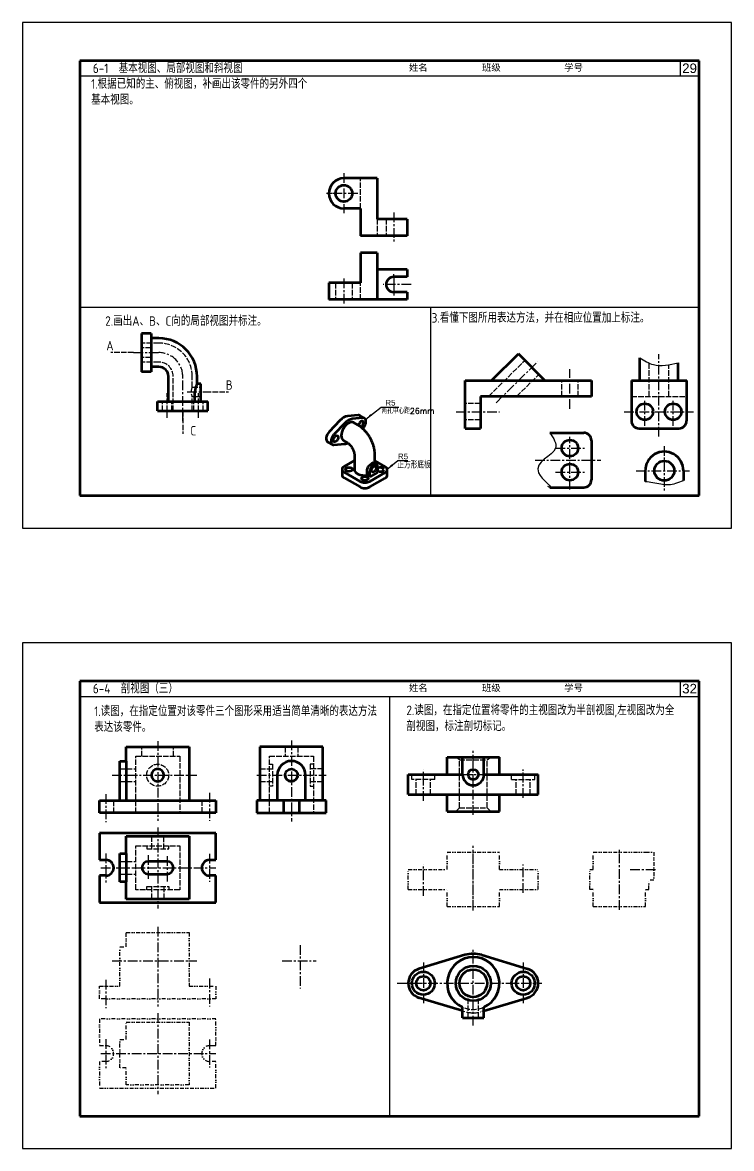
# Model space of a CAD drawing. Header units: millimetres. Extents: x 1492 to 3123, y 858 to 2069.
# Drawn here: x 1492 to 1864, y 1479 to 2069 of the extents above; entities that cross this region are included whole.
import ezdxf

# ---------------------------------------------------------------- set-up
doc = ezdxf.new("R2010")
doc.units = ezdxf.units.MM
doc.header["$LTSCALE"] = 0.8
for name, pattern in [('ACAD_ISO02W100', [15, 12, -3]), ('ACAD_ISO04W100', [30, 24, -3, 0, -3]), ('CENTER', [50.8, 31.75, -6.35, 6.35, -6.35]), ('DIVIDE', [31.75, 12.7, -6.35, 0, -6.35, 0, -6.35])]:
    doc.linetypes.add(name, pattern=pattern)
for name, color, linetype in [('3中心线层', 1, 'CENTER'), ('4虚线层', 6, 'ACAD_ISO02W100'), ('双点画线', 6, 'DIVIDE'), ('尺寸标注', 250, 'Continuous'), ('文字', 7, 'Continuous'), ('细实线', 7, 'Continuous')]:
    doc.layers.add(name, color=color, linetype=linetype)
doc.layers.add('粗实线', color=7, linetype='Continuous', lineweight=53)
doc.styles.add('HZ', font='txt.shx', dxfattribs={"bigfont": 'gbcbig.shx'})
doc.styles.get("Standard").update_dxf_attribs({"font": 'ARIAL.TTF'})
doc.styles.add('样式 1', font='ARIAL.TTF', dxfattribs={"height": 5})
doc.styles.add('汉字', font='gbenor.shx', dxfattribs={"height": 5, "bigfont": 'gbcbig.shx'})
doc.dimstyles.new('副本 ISO-26', dxfattribs={"dimtxt": 2.5, "dimasz": 3.5, "dimexe": 1.25, "dimexo": 0.625, "dimgap": 1, "dimtad": 1, "dimtoh": 1, "dimlfac": 2, "dimtxsty": 'Standard', "dimcen": 2.5, "dimadec": 0, "dimazin": 0, "dimtfac": 1, "dimtmove": 0, "dimatfit": 1, "dimfxl": 0, "dimarcsym": 0})

msp = doc.modelspace()

# ---------------------------------------------------------------- linework, layer by layer
at = {"layer": '3中心线层', "color": 7, "ltscale": 0.2}
for p, q in [((1660.9651, 1990.5609), (1660.9651, 1972.6724)), ((1668.2286, 1979.8789), (1654.5927, 1979.8789)), ((1687.0792, 1969.8461), (1687.0792, 1953.7742)), ((1660.9651, 1935.2907), (1660.9651, 1922.0907)), ((1696.1807, 1932.1244), (1681.4965, 1932.1244)), ((1550.5587, 1896.4292), (1563.9139, 1896.4292)), ((1826.2806, 1852.3668), (1826.2806, 1895.6724)), ((1740.8067, 1870.1122), (1762.5087, 1891.574)), ((1576.4139, 1860.4237), (1576.4139, 1883.9292)), ((1779.532, 1866.9155), (1779.532, 1887.7987)), ((1578.7506, 1875.8293), (1588.4339, 1875.8293)), ((1818.8495, 1858.0002), (1818.8495, 1871.6269)), ((1833.7116, 1858.0002), (1833.7116, 1871.6269)), ((1719.8873, 1865.43), (1742.6214, 1865.43)), ((1807.9655, 1865.43), (1844.4486, 1865.43)), ((1779.532, 1840.7895), (1779.532, 1852.3041)), ((1829.0746, 1847.4674), (1829.0746, 1823.9518)), ((1772.0263, 1846.3649), (1787.2122, 1846.3649)), ((1761.2625, 1840.0673), (1795.8313, 1840.0673)), ((1779.532, 1824.6777), (1779.532, 1839.1009)), ((1772.0263, 1833.7697), (1787.2122, 1833.7697)), ((1814.2555, 1834.5143), (1842.2862, 1834.5143)), ((1563.26, 1692.7472), (1563.26, 1651.0382)), ((1633.4362, 1693.0643), (1633.4362, 1650.5624)), ((1728.8297, 1654.0594), (1728.8297, 1687.622)), ((1702.6354, 1661.4603), (1702.6354, 1677.7163)), ((1755.024, 1663.0387), (1755.024, 1677.8889)), ((1539.4153, 1674.9197), (1583.8804, 1674.9197)), ((1615.2862, 1674.9197), (1651.5862, 1674.9197)), ((1723.2028, 1675.2263), (1734.4566, 1675.2263)), ((1536.035, 1664.994), (1536.035, 1650.2452)), ((1590.485, 1665.6284), (1590.485, 1651.0382)), ((1563.26, 1647.5278), (1563.26, 1605.0259)), ((1728.8297, 1604.3403), (1728.8297, 1637.9029)), ((1805.4986, 1604.3403), (1805.4986, 1636.2019)), ((1536.035, 1633.8892), (1536.035, 1618.0302)), ((1558.31, 1632.9376), (1558.31, 1620.5677)), ((1568.21, 1632.4619), (1568.21, 1619.1403)), ((1590.485, 1633.7306), (1590.485, 1618.9818)), ((1728.8297, 1603.9044), (1728.8297, 1634.641)), ((1533.3807, 1626.3925), (1593.7263, 1626.3925)), ((1702.6354, 1611.7412), (1702.6354, 1627.9972)), ((1755.024, 1613.3196), (1755.024, 1628.1698)), ((1811.1749, 1625.5072), (1825.3813, 1625.5072)), ((1563.26, 1595.3792), (1563.26, 1553.6702)), ((1637.9831, 1585.8882), (1637.9831, 1563.0633)), ((1728.8297, 1543.7093), (1728.8297, 1584.1318)), ((1539.4153, 1577.5517), (1583.8804, 1577.5517)), ((1628.6191, 1577.5517), (1646.3739, 1577.5517)), ((1702.6354, 1576.6907), (1702.6354, 1555.4524)), ((1755.024, 1576.6907), (1755.024, 1554.9752)), ((1536.035, 1567.626), (1536.035, 1552.8772)), ((1590.485, 1568.2604), (1590.485, 1553.6702)), ((1688.9785, 1565.8533), (1764.747, 1565.8533)), ((1563.26, 1550.1598), (1563.26, 1507.6579)), ((1536.035, 1536.5212), (1536.035, 1520.6622)), ((1590.485, 1536.3626), (1590.485, 1521.6138)), ((1533.3807, 1529.0245), (1593.7263, 1529.0245))]:
    msp.add_line(p, q, dxfattribs=at)
at = {"layer": '3中心线层', "color": 7, "linetype": 'ACAD_ISO04W100'}
for p, q in [((1654.5927, 1979.8789), (1651.7579, 1979.8789)), ((1660.9651, 1972.6724), (1660.9651, 1969.5829)), ((1687.1011, 1936.0844), (1687.1011, 1937.5533)), ((1687.1011, 1936.0844), (1687.1011, 1926.316))]:
    msp.add_line(p, q, dxfattribs=at)
at = {"layer": '3中心线层', "color": 7, "ltscale": 0.2}
msp.add_arc((1563.9139, 1883.9292), 12.5, 0, 90, dxfattribs=at)
at = {"layer": '4虚线层', "color": 7, "ltscale": 0.3}
for p, q in [((1669.6771, 1971.9589), (1669.6771, 1987.7989)), ((1678.3891, 1966.4149), (1678.3891, 1957.7029)), ((1683.1411, 1966.4149), (1683.1411, 1957.7029)), ((1656.6091, 1932.9164), (1656.6091, 1924.2044)), ((1665.3211, 1932.9164), (1665.3211, 1924.2044)), ((1669.6771, 1924.2044), (1669.6771, 1932.9164)), ((1563.9139, 1901.4292), (1554.7508, 1901.4292)), ((1559.7508, 1898.9292), (1554.7508, 1898.9292)), ((1559.7508, 1893.9292), (1554.7508, 1893.9292)), ((1563.9139, 1891.4292), (1554.7508, 1891.4292)), ((1736.8269, 1873.4827), (1755.8694, 1892.3144)), ((1821.0856, 1873.4827), (1821.0856, 1890.9495)), ((1831.4755, 1873.4827), (1831.4755, 1890.0531)), ((1571.4139, 1865.8293), (1571.4139, 1883.9292)), ((1581.4139, 1878.3293), (1581.4139, 1883.9292)), ((1751.603, 1873.4827), (1763.1752, 1884.9269)), ((1581.4139, 1878.3293), (1585.8083, 1878.3293)), ((1775.2264, 1873.4827), (1775.2264, 1881.7144)), ((1783.8376, 1873.4827), (1783.8376, 1881.7144)), ((1568.218, 1862.2724), (1568.218, 1875.2183)), ((1581.4139, 1865.8293), (1581.4139, 1873.3293)), ((1581.4139, 1873.3293), (1585.8083, 1873.3293)), ((1584.6098, 1862.2724), (1584.6098, 1875.2183)), ((1811.819, 1873.4827), (1840.7421, 1873.4827)), ((1565.718, 1865.8293), (1565.718, 1870.8293)), ((1570.6769, 1865.8293), (1570.6769, 1870.8293)), ((1582.1509, 1865.8293), (1582.1509, 1870.8293)), ((1587.1098, 1865.8293), (1587.1098, 1870.8293)), ((1732.6044, 1869.7356), (1724.5443, 1869.7356)), ((1732.6044, 1861.1245), (1724.5443, 1861.1245)), ((1555.01, 1684.8197), (1555.01, 1689.7697)), ((1571.51, 1684.8197), (1571.51, 1689.7697)), ((1630.1362, 1689.7697), (1630.1362, 1684.8197)), ((1636.7362, 1689.7697), (1636.7362, 1684.8197)), ((1551.71, 1655.1197), (1551.71, 1684.8197)), ((1551.71, 1684.8197), (1574.81, 1684.8197)), ((1574.81, 1684.8197), (1574.81, 1655.1197)), ((1621.8862, 1655.1197), (1621.8862, 1684.8197)), ((1621.8862, 1684.8197), (1644.9862, 1684.8197)), ((1644.9862, 1684.8197), (1644.9862, 1655.1197)), ((1721.5955, 1682.9066), (1719.6173, 1684.3601)), ((1721.5955, 1657.8149), (1721.5955, 1682.9066)), ((1721.5955, 1682.9066), (1736.0639, 1682.9066)), ((1736.0639, 1682.9066), (1738.042, 1684.3601)), ((1736.0639, 1657.8149), (1736.0639, 1682.9066)), ((1543.46, 1678.2197), (1551.71, 1678.2197)), ((1616.9362, 1678.2197), (1623.5362, 1678.2197)), ((1621.8862, 1680.6947), (1623.5362, 1680.6947)), ((1623.5362, 1680.6947), (1623.5362, 1669.1447)), ((1644.9862, 1680.6947), (1643.3362, 1680.6947)), ((1643.3362, 1680.6947), (1643.3362, 1669.1447)), ((1649.9362, 1678.2197), (1643.3362, 1678.2197)), ((1543.46, 1671.6197), (1551.71, 1671.6197)), ((1616.9362, 1671.6197), (1623.5362, 1671.6197)), ((1643.3362, 1671.6197), (1649.9362, 1671.6197)), ((1696.5857, 1672.7209), (1696.5857, 1675.2263)), ((1708.6851, 1672.7209), (1696.5857, 1672.7209)), ((1698.8935, 1664.7086), (1698.8935, 1672.7209)), ((1706.3773, 1664.7086), (1706.3773, 1672.7209)), ((1708.6851, 1672.7209), (1708.6851, 1675.2263)), ((1748.9743, 1672.7209), (1748.9743, 1675.2263)), ((1748.9743, 1672.7209), (1761.0737, 1672.7209)), ((1751.2821, 1664.7086), (1751.2821, 1672.7209)), ((1758.7659, 1664.7086), (1758.7659, 1672.7209)), ((1761.0737, 1672.7209), (1761.0737, 1675.2263)), ((1623.5362, 1669.1447), (1621.8862, 1669.1447)), ((1643.3362, 1669.1447), (1644.9862, 1669.1447)), ((1540.16, 1655.1197), (1540.16, 1661.7197)), ((1586.36, 1661.7197), (1586.36, 1655.1197)), ((1719.6173, 1655.8516), (1721.5955, 1657.8149)), ((1721.5955, 1657.8149), (1736.0639, 1657.8149)), ((1736.0639, 1657.8149), (1738.042, 1655.8516)), ((1559.96, 1642.8925), (1559.96, 1636.2925)), ((1566.56, 1636.2925), (1566.56, 1642.8925)), ((1551.71, 1637.9425), (1574.81, 1637.9425)), ((1551.71, 1614.8425), (1551.71, 1637.9425)), ((1557.485, 1637.9425), (1557.485, 1636.2925)), ((1557.485, 1636.2925), (1569.035, 1636.2925)), ((1569.035, 1636.2925), (1569.035, 1637.9425)), ((1574.81, 1637.9425), (1574.81, 1614.8425)), ((1543.46, 1629.6925), (1551.71, 1629.6925)), ((1543.46, 1623.0925), (1551.71, 1623.0925)), ((1574.81, 1614.8425), (1551.71, 1614.8425)), ((1557.485, 1614.8425), (1557.485, 1616.4925)), ((1557.485, 1616.4925), (1569.035, 1616.4925)), ((1559.96, 1616.4925), (1559.96, 1609.8925)), ((1566.56, 1616.4925), (1566.56, 1609.8925)), ((1569.035, 1616.4925), (1569.035, 1614.8425)), ((1700.3443, 1558.2853), (1702.6354, 1557.5917)), ((1726.1501, 1547.7401), (1726.1501, 1559.1337)), ((1731.5092, 1547.7401), (1731.5092, 1559.1337)), ((1757.3151, 1558.2853), (1755.024, 1557.5917)), ((1723.6785, 1551.2213), (1724.3395, 1551.0212)), ((1733.9653, 1551.2166), (1733.3199, 1551.0212))]:
    msp.add_line(p, q, dxfattribs=at)
for points in [[(1550.5587, 1896.4292), (1538.6334, 1896.4292)], [(1588.4339, 1875.8293), (1600.3592, 1875.8293)], [(1576.4139, 1865.8293), (1576.4139, 1853.904)]]:
    msp.add_lwpolyline(points, dxfattribs=at)
msp.add_circle((1563.26, 1674.9197), 5.775, dxfattribs=at)
for centre, radius, start, end in [((1563.9139, 1883.9292), 17.5, 0, 90), ((1563.9139, 1883.9292), 7.5, 0, 90), ((1585.744, 1875.8293), 5, 150, 210), ((1728.8297, 1565.8533), 15.4969, 286.8428057, 286.8428057), ((1728.8297, 1565.8533), 13.7181, 250.2363906, 290.7751839), ((1728.8297, 1565.8533), 15.4969, 256.9846617, 284.4114108)]:
    msp.add_arc(centre, radius, start, end, dxfattribs=at)
at = {"layer": '双点画线', "color": 7, "ltscale": 0.2}
for p, q in [((1715.1116, 1625.5072), (1715.1116, 1634.641)), ((1715.1116, 1634.641), (1742.5478, 1634.641)), ((1742.5478, 1625.5072), (1742.5478, 1634.641)), ((1791.7804, 1625.5072), (1791.7804, 1634.641)), ((1791.7804, 1634.641), (1819.2167, 1634.641)), ((1819.2167, 1634.641), (1823.6118, 1634.641)), ((1823.6118, 1634.641), (1823.6118, 1619.8803)), ((1694.7282, 1614.9895), (1694.7282, 1625.5072)), ((1694.7282, 1625.5072), (1715.1116, 1625.5072)), ((1742.5478, 1625.5072), (1762.9312, 1625.5072)), ((1762.9312, 1614.9895), (1762.9312, 1625.5072)), ((1790.0016, 1614.9895), (1790.0016, 1625.5072)), ((1790.0016, 1625.5072), (1791.7804, 1625.5072)), ((1820.9955, 1614.9895), (1820.9955, 1619.8803)), ((1823.6118, 1619.8803), (1820.9955, 1619.8803)), ((1694.7282, 1614.9895), (1715.1116, 1614.9895)), ((1715.1116, 1606.1325), (1715.1116, 1614.9895)), ((1742.5478, 1606.1325), (1742.5478, 1614.9895)), ((1742.5478, 1614.9895), (1762.9312, 1614.9895)), ((1791.7804, 1614.9895), (1790.0016, 1614.9895)), ((1791.7804, 1606.1325), (1791.7804, 1614.9895)), ((1819.2167, 1606.1325), (1819.2167, 1614.9895)), ((1819.2167, 1614.9895), (1820.9955, 1614.9895)), ((1715.1116, 1606.1325), (1742.5478, 1606.1325)), ((1791.7804, 1606.1325), (1819.2167, 1606.1325)), ((1546.76, 1584.9767), (1546.76, 1592.4017)), ((1546.76, 1592.4017), (1579.76, 1592.4017)), ((1579.76, 1592.4017), (1579.76, 1564.3517)), ((1543.46, 1564.3517), (1543.46, 1584.9767)), ((1543.46, 1584.9767), (1546.76, 1584.9767)), ((1532.735, 1557.7517), (1532.735, 1564.3517)), ((1532.735, 1564.3517), (1543.46, 1564.3517)), ((1579.76, 1564.3517), (1593.785, 1564.3517)), ((1593.785, 1564.3517), (1593.785, 1557.7517)), ((1593.785, 1557.7517), (1532.735, 1557.7517)), ((1593.785, 1547.1745), (1532.735, 1547.1745)), ((1532.735, 1547.1745), (1532.735, 1533.1495)), ((1593.785, 1533.1495), (1593.785, 1547.1745)), ((1546.76, 1536.4495), (1546.76, 1545.5245)), ((1546.76, 1545.5245), (1579.76, 1545.5245)), ((1579.76, 1545.5245), (1579.76, 1512.5245)), ((1543.46, 1521.5995), (1543.46, 1536.4495)), ((1543.46, 1536.4495), (1546.76, 1536.4495)), ((1532.735, 1533.1495), (1536.035, 1533.1495)), ((1536.035, 1524.8995), (1532.735, 1524.8995)), ((1532.735, 1524.8995), (1532.735, 1510.8745)), ((1593.785, 1524.8995), (1590.485, 1524.8995)), ((1593.785, 1510.8745), (1593.785, 1524.8995)), ((1546.76, 1521.5995), (1543.46, 1521.5995)), ((1546.76, 1512.5245), (1546.76, 1521.5995)), ((1579.76, 1512.5245), (1546.76, 1512.5245)), ((1532.735, 1510.8745), (1593.785, 1510.8745))]:
    msp.add_line(p, q, dxfattribs=at)
for centre, start, end in [((1536.035, 1529.0245), 270, 90), ((1590.485, 1529.0245), 90, 270)]:
    msp.add_arc(centre, 4.125, start, end, dxfattribs=at)
at = {"layer": '粗实线', "color": 7}
for p, q in [((1847.3248, 2049.4441), (1522.3248, 2049.4441)), ((1522.3248, 2049.4441), (1522.3248, 1821.4441)), ((1847.3248, 1821.4441), (1847.3248, 2049.4441)), ((1678.3891, 1987.7989), (1660.9651, 1987.7989)), ((1678.3891, 1987.7989), (1678.3891, 1966.4149)), ((1669.6771, 1971.9589), (1660.9651, 1971.9589)), ((1669.6771, 1971.9589), (1669.6771, 1957.7029)), ((1694.2291, 1966.4149), (1678.3891, 1966.4149)), ((1694.2291, 1966.4149), (1694.2291, 1957.7029)), ((1694.2291, 1957.7029), (1669.6771, 1957.7029)), ((1669.6771, 1948.7564), (1669.6771, 1932.9164)), ((1678.3891, 1948.7564), (1669.6771, 1948.7564)), ((1678.3891, 1948.7564), (1678.3891, 1924.2044)), ((1694.2291, 1940.0444), (1678.3891, 1940.0444)), ((1694.2291, 1936.0844), (1687.1011, 1936.0844)), ((1694.2291, 1940.0444), (1694.2291, 1936.0844)), ((1653.0451, 1932.9164), (1653.0451, 1924.2044)), ((1669.6771, 1932.9164), (1653.0451, 1932.9164)), ((1669.6771, 1924.2044), (1653.0451, 1924.2044)), ((1694.2291, 1924.2044), (1669.6771, 1924.2044)), ((1694.2291, 1928.1644), (1687.1011, 1928.1644)), ((1694.2291, 1928.1644), (1694.2291, 1924.2044)), ((1559.7508, 1906.4292), (1554.7508, 1906.4292)), ((1554.7508, 1906.4292), (1554.7508, 1886.4292)), ((1559.7508, 1906.4292), (1559.7508, 1886.4292)), ((1563.9139, 1903.9292), (1559.7508, 1903.9292)), ((1738.3172, 1881.7144), (1752.4907, 1895.731)), ((1766.3521, 1881.7144), (1752.4907, 1895.731)), ((1563.9139, 1888.9292), (1559.7508, 1888.9292)), ((1816.2792, 1881.7144), (1816.2792, 1893.7672)), ((1836.2819, 1881.7144), (1836.2819, 1891.083)), ((1559.7508, 1886.4292), (1554.7508, 1886.4292)), ((1568.9139, 1870.8293), (1568.9139, 1883.9292)), ((1583.9139, 1880.0209), (1583.9139, 1883.9292)), ((1585.8083, 1880.0209), (1583.9139, 1880.0209)), ((1585.8083, 1870.8293), (1585.8083, 1880.0209)), ((1724.5443, 1856.6616), (1724.5443, 1881.7144)), ((1724.5443, 1881.7144), (1790.8161, 1881.7144)), ((1790.8161, 1881.7144), (1790.8161, 1873.4827)), ((1811.819, 1881.7144), (1840.8391, 1881.7144)), ((1811.819, 1881.7144), (1811.819, 1860.6616)), ((1840.7421, 1881.7144), (1840.7421, 1860.6616)), ((1582.7582, 1870.8293), (1582.7582, 1875.8293)), ((1790.8161, 1873.4827), (1732.6044, 1873.4827)), ((1732.6044, 1873.4827), (1732.6044, 1856.6616)), ((1563.218, 1865.8293), (1563.218, 1870.8293)), ((1563.218, 1870.8293), (1589.6098, 1870.8293)), ((1563.218, 1865.8293), (1589.6098, 1865.8293)), ((1589.6098, 1865.8293), (1589.6098, 1870.8293)), ((1658.857, 1860.8719), (1653.2176, 1854.9027)), ((1661.4026, 1859.4022), (1655.7632, 1853.433)), ((1668.4128, 1863.6756), (1662.7733, 1863.133)), ((1670.9583, 1862.2059), (1665.3189, 1861.6633)), ((1668.1803, 1858.559), (1666.0608, 1859.7827)), ((1671.7793, 1862.0451), (1669.2337, 1863.5148)), ((1670.8118, 1856.6243), (1670.9583, 1856.7794)), ((1724.5443, 1856.6616), (1732.6044, 1856.6616)), ((1769.0735, 1854.3723), (1786.8161, 1854.3723)), ((1815.819, 1856.6616), (1836.7421, 1856.6616)), ((1652.3967, 1849.637), (1654.9422, 1848.1673)), ((1655.7632, 1848.0064), (1661.4026, 1848.5491)), ((1660.6608, 1850.4296), (1662.7803, 1849.2059)), ((1790.8161, 1850.3723), (1790.8161, 1829.7623)), ((1666.4442, 1842.8598), (1666.4442, 1835.1586)), ((1677.2442, 1838.3059), (1677.2442, 1842.8598)), ((1666.4442, 1839.7985), (1661.0612, 1836.6906)), ((1678.0671, 1837.8308), (1676.8204, 1838.5506)), ((1682.6273, 1836.566), (1677.2442, 1839.6739)), ((1678.6635, 1836.5124), (1678.6635, 1833.573)), ((1660.0068, 1835.2209), (1660.0068, 1832.2815)), ((1661.0612, 1833.7512), (1669.4065, 1828.933)), ((1661.0612, 1830.8119), (1669.4065, 1825.9937)), ((1673.0377, 1835.0574), (1673.0377, 1832.118)), ((1674.5906, 1831.2215), (1673.0377, 1832.118)), ((1674.4977, 1828.933), (1682.6273, 1833.6266)), ((1674.4977, 1825.9937), (1682.6273, 1830.6873)), ((1674.5906, 1831.2215), (1674.5906, 1834.1609)), ((1678.6635, 1833.573), (1674.5906, 1831.2215)), ((1683.6817, 1832.1569), (1683.6817, 1835.0963)), ((1819.075, 1834.3308), (1819.075, 1828.8715)), ((1839.0752, 1834.6312), (1839.0752, 1829.437)), ((1769.0735, 1825.7623), (1786.8161, 1825.7623)), ((1522.3248, 1821.4441), (1847.3248, 1821.4441)), ((1847.3248, 1724.2481), (1522.3248, 1724.2481)), ((1522.3248, 1724.2481), (1522.3248, 1496.2481)), ((1847.3248, 1496.2481), (1847.3248, 1724.2481)), ((1546.76, 1682.3447), (1546.76, 1689.7697)), ((1546.76, 1689.7697), (1579.76, 1689.7697)), ((1579.76, 1689.7697), (1579.76, 1661.7197)), ((1649.9362, 1689.7697), (1616.9362, 1689.7697)), ((1616.9362, 1689.7697), (1616.9362, 1661.7197)), ((1649.9362, 1661.7197), (1649.9362, 1689.7697)), ((1543.46, 1661.7197), (1543.46, 1682.3447)), ((1543.46, 1682.3447), (1546.76, 1682.3447)), ((1546.76, 1682.3447), (1546.76, 1661.7197)), ((1715.1116, 1675.2263), (1715.1116, 1684.3601)), ((1715.1116, 1684.3601), (1742.5478, 1684.3601)), ((1723.2028, 1675.2263), (1723.2028, 1684.3601)), ((1734.4566, 1675.2263), (1734.4566, 1684.3601)), ((1742.5478, 1675.2263), (1742.5478, 1684.3601)), ((1626.0112, 1674.9197), (1626.0112, 1661.7197)), ((1640.8612, 1661.7197), (1640.8612, 1674.9197)), ((1694.7282, 1664.7086), (1694.7282, 1675.2263)), ((1694.7282, 1675.2263), (1723.2028, 1675.2263)), ((1734.4566, 1675.2263), (1762.9312, 1675.2263)), ((1762.9312, 1664.7086), (1762.9312, 1675.2263)), ((1694.7282, 1664.7086), (1762.9312, 1664.7086)), ((1715.1116, 1655.8516), (1715.1116, 1664.7086)), ((1742.5478, 1655.8516), (1742.5478, 1664.7086)), ((1532.735, 1655.1197), (1532.735, 1661.7197)), ((1532.735, 1661.7197), (1543.46, 1661.7197)), ((1543.46, 1661.7197), (1579.76, 1661.7197)), ((1579.76, 1661.7197), (1593.785, 1661.7197)), ((1593.785, 1661.7197), (1593.785, 1655.1197)), ((1616.9362, 1661.7197), (1615.2862, 1661.7197)), ((1615.2862, 1661.7197), (1615.2862, 1655.1197)), ((1649.9362, 1661.7197), (1615.2862, 1661.7197)), ((1629.3112, 1661.7197), (1629.3112, 1655.1197)), ((1637.5612, 1661.7197), (1637.5612, 1655.1197)), ((1651.5862, 1661.7197), (1649.9362, 1661.7197)), ((1651.5862, 1655.1197), (1651.5862, 1661.7197)), ((1593.785, 1655.1197), (1532.735, 1655.1197)), ((1615.2862, 1655.1197), (1651.5862, 1655.1197)), ((1715.1116, 1655.8516), (1742.5478, 1655.8516)), ((1593.785, 1644.5425), (1532.735, 1644.5425)), ((1532.735, 1644.5425), (1532.735, 1630.5175)), ((1546.76, 1633.8175), (1546.76, 1642.8925)), ((1546.76, 1642.8925), (1579.76, 1642.8925)), ((1579.76, 1642.8925), (1579.76, 1609.8925)), ((1593.785, 1630.5175), (1593.785, 1644.5425)), ((1532.735, 1630.5175), (1536.035, 1630.5175)), ((1543.46, 1618.9675), (1543.46, 1633.8175)), ((1543.46, 1633.8175), (1546.76, 1633.8175)), ((1546.76, 1633.8175), (1546.76, 1618.9675)), ((1568.21, 1629.6925), (1558.31, 1629.6925)), ((1590.485, 1630.5175), (1593.785, 1630.5175)), ((1558.31, 1623.0925), (1568.21, 1623.0925)), ((1536.035, 1622.2675), (1532.735, 1622.2675)), ((1532.735, 1622.2675), (1532.735, 1608.2425)), ((1546.76, 1618.9675), (1543.46, 1618.9675)), ((1546.76, 1609.8925), (1546.76, 1618.9675)), ((1593.785, 1622.2675), (1590.485, 1622.2675)), ((1593.785, 1608.2425), (1593.785, 1622.2675)), ((1532.735, 1608.2425), (1593.785, 1608.2425)), ((1579.76, 1609.8925), (1546.76, 1609.8925)), ((1724.3395, 1580.6855), (1700.3443, 1573.4213)), ((1733.3199, 1580.6855), (1757.3151, 1573.4213)), ((1723.2028, 1551.3653), (1700.3443, 1558.2853)), ((1734.4566, 1551.3653), (1757.3151, 1558.2853)), ((1723.2028, 1547.7401), (1723.2028, 1553.3423)), ((1734.4566, 1547.7401), (1734.4566, 1553.3423)), ((1723.2028, 1547.7401), (1734.4566, 1547.7401)), ((1522.3248, 1496.2481), (1847.3248, 1496.2481))]:
    msp.add_line(p, q, dxfattribs=at)
for centre, radius in [((1660.9651, 1979.8789), 4.356), ((1818.8495, 1865.43), 4.3056), ((1833.7116, 1865.43), 4.3056), ((1779.532, 1846.3649), 4.3056), ((1779.532, 1833.7697), 4.3056), ((1829.0746, 1834.5143), 5.195), ((1633.4362, 1674.9197), 3.3), ((1728.8297, 1675.2263), 2.6795), ((1702.6354, 1565.8533), 6.0497), ((1728.8297, 1565.8533), 9.2123), ((1728.8297, 1565.8533), 7.2342), ((1755.024, 1565.8533), 6.0497), ((1702.6354, 1565.8533), 3.7419), ((1755.024, 1565.8533), 3.7419)]:
    msp.add_circle(centre, radius, dxfattribs=at)
for centre, radius, start, end in [((1660.9651, 1979.8789), 7.92, 90, 270), ((1687.1011, 1932.1244), 3.96, 90, 270), ((1563.9139, 1883.9292), 20, 0, 90), ((1563.9139, 1883.9292), 5, 0, 90), ((1593.977, 1874.9912), 11.2501, 153.4432668, 175.7275466), ((1815.819, 1860.6616), 4, 180, 270), ((1836.7421, 1860.6616), 4, 270, 0), ((1786.8161, 1850.3723), 4, 0, 90), ((1829.0746, 1834.5143), 10.0013, 359.330428, 181.0513704), ((1786.8161, 1829.7623), 4, 270, 0), ((1633.4362, 1674.9197), 7.425, 0, 180), ((1563.26, 1674.9197), 3.3, 0, 180), ((1563.26, 1674.9197), 3.3, 180, 0), ((1633.4362, 1674.9197), 3.3, 180, 0), ((1728.8297, 1675.2263), 5.6269, 180, 0), ((1536.035, 1626.3925), 4.125, 270, 90), ((1558.31, 1626.3925), 3.3, 90, 270), ((1568.21, 1626.3925), 3.3, 270, 90), ((1590.485, 1626.3925), 4.125, 90, 270), ((1728.8297, 1565.8533), 13.7181, 294.2163031, 245.7836969), ((1728.8297, 1565.8533), 15.4969, 73.1571943, 106.8428057), ((1702.6354, 1565.8533), 7.9072, 106.8428057, 253.1571943), ((1755.024, 1565.8533), 7.9072, 286.8428057, 73.1571943)]:
    msp.add_arc(centre, radius, start, end, dxfattribs=at)
for centre, major_axis, start_param, end_param in [((1660.8152, 1856.5759), (3.6, 6.2354), 0.39060704, 1.18018928), ((1663.3608, 1855.1062), (2.7, 4.6765), 0, 3.14149445), ((1663.3608, 1855.1062), (3.6, 6.2354), 0.39060704, 1.18018928), ((1667.4337, 1860.3971), (1.8, 3.1177), 6.28317482, 6.67379235), ((1669.9793, 1858.9274), (0.9, 1.5588), 0, 2.34048633), ((1669.9793, 1858.9274), (0.9, 1.5588), 3.84501471, 5.49778716), ((1669.9793, 1858.9274), (0.9, 1.5588), 5.49778716, 6.28318531), ((1669.9793, 1858.9274), (1.8, 3.1177), 4.32178194, 6.67379235), ((1654.1967, 1852.7547), (1.8, 3.1177), 1.18018928, 3.14158234), ((1656.7422, 1851.285), (1.8, 3.1177), 1.18018928, 3.5321997), ((1663.3608, 1855.1062), (3.6, 6.2354), 3.5321997, 3.8589017), ((1663.6068, 1835.2209), (-3.6, 0), 5.49778714, 7.06858347), ((1676.6271, 1835.3366), (-1.44, -2.4942), 2.35619449, 5.49778714), ((1680.0817, 1835.0963), (1.8, 0), 2.35619438, 2.4781277), ((1680.0817, 1835.0963), (1.8, 0), 0, 2.35619463), ((1680.0817, 1835.0963), (-3.6, 0), 2.35619449, 3.92699082), ((1663.6068, 1832.2815), (-3.6, 0), 0.00000002, 0.78539816), ((1671.8442, 1835.1586), (5.4, 0), 3.14159265, 4.9352509), ((1680.0817, 1835.0963), (1.8, 0), 3.80515609, 6.28318531), ((1680.0817, 1832.1569), (-3.6, 0), 2.35619449, 3.14159264), ((1671.9521, 1830.4027), (-3.6, 0), 0.78539816, 2.35619449), ((1671.9521, 1827.4633), (-3.6, 0), 0.78539816, 2.35619449)]:
    msp.add_ellipse(centre, major_axis=major_axis, ratio=0.57735027, start_param=start_param, end_param=end_param, dxfattribs=at)
for centre, major_axis in [((1656.7422, 1851.285), (0.9, 1.5588)), ((1663.6068, 1835.2209), (1.8, 0)), ((1676.6271, 1835.3366), (-0.9, -1.5588)), ((1671.9521, 1830.4027), (-1.8, 0))]:
    msp.add_ellipse(centre, major_axis=major_axis, ratio=0.57735027, dxfattribs=at)
for points, knots in [([(1677.2442, 1842.8598), (1677.2442, 1843.0196), (1677.2368, 1843.4502), (1677.1929, 1844.1564), (1677.0971, 1844.9791), (1676.9575, 1845.8054), (1676.7756, 1846.6321), (1676.553, 1847.4557), (1676.2914, 1848.2733), (1675.9924, 1849.0824), (1675.6577, 1849.8806), (1675.2886, 1850.6659), (1674.8864, 1851.4364), (1674.4524, 1852.19), (1673.9877, 1852.9248), (1673.4933, 1853.6387), (1672.9702, 1854.3297), (1672.4193, 1854.9957), (1671.8413, 1855.6346), (1671.2369, 1856.2441), (1670.6069, 1856.8216), (1669.9521, 1857.3644), (1669.2738, 1857.8693), (1668.6799, 1858.2625), (1668.3114, 1858.4832), (1668.1803, 1858.559)], [0, 0, 0, 0, 0.02676808, 0.07194137, 0.11716502, 0.16246558, 0.20771547, 0.25285058, 0.29784129, 0.34268508, 0.387399, 0.43201345, 0.47656752, 0.52110578, 0.56567601, 0.61031166, 0.65506206, 0.69997576, 0.745098, 0.79046738, 0.83611107, 0.88203788, 0.92822914, 0.97462814, 1, 1, 1, 1]), ([(1662.7803, 1849.2059), (1662.8112, 1849.1882), (1662.9018, 1849.1337), (1663.0714, 1849.0215), (1663.2948, 1848.8542), (1663.5385, 1848.6502), (1663.7974, 1848.4092), (1664.0663, 1848.1323), (1664.3397, 1847.8216), (1664.6121, 1847.4804), (1664.8784, 1847.1125), (1665.1336, 1846.7228), (1665.3734, 1846.3169), (1665.5938, 1845.9009), (1665.7915, 1845.4814), (1665.964, 1845.0653), (1666.1097, 1844.6597), (1666.2277, 1844.2714), (1666.3183, 1843.9072), (1666.3827, 1843.5735), (1666.4231, 1843.2763), (1666.4411, 1843.0387), (1666.4445, 1842.9112), (1666.4442, 1842.8598)], [0, 0, 0, 0, 0.0254983, 0.0712859, 0.11754664, 0.16460538, 0.21252514, 0.26129892, 0.31086479, 0.36112071, 0.41193683, 0.46316523, 0.51464741, 0.56621998, 0.6176762, 0.66884584, 0.71958168, 0.76975434, 0.81926112, 0.8680378, 0.91607341, 0.96342748, 1, 1, 1, 1]), ([(1676.8207, 1838.5504), (1676.6027, 1838.6763), (1676.2092, 1838.5601), (1675.1219, 1837.9333), (1674.4577, 1837.4381), (1673.421, 1836.3344), (1673.0377, 1835.6928), (1673.0377, 1835.0574)], [0, 0, 0, 0, 0.33304147, 0.33304147, 0.66652073, 0.66652073, 1, 1, 1, 1])]:
    msp.add_open_spline(points, degree=3, knots=knots, dxfattribs=at)
at = {"layer": '细实线', "color": 7}
for p, q in [((1864.3248, 2069.4441), (1492.3248, 2069.4441)), ((1492.3248, 2069.4441), (1492.3248, 1804.4441)), ((1864.3248, 1804.4441), (1864.3248, 2069.4441)), ((1837.3248, 2049.4441), (1837.3248, 2041.4441)), ((1522.3248, 2041.4441), (1847.3248, 2041.4441)), ((1522.3248, 1920.2471), (1847.3248, 1920.2471)), ((1492.3248, 1804.4441), (1864.3248, 1804.4441)), ((1864.3248, 1744.2481), (1492.3248, 1744.2481)), ((1492.3248, 1744.2481), (1492.3248, 1479.2481)), ((1864.3248, 1479.2481), (1864.3248, 1744.2481)), ((1837.3248, 1724.2481), (1837.3248, 1716.2481)), ((1522.3248, 1716.2481), (1847.3248, 1716.2481)), ((1684.8248, 1716.2481), (1684.8248, 1496.2481)), ((1590.485, 1533.1495), (1593.785, 1533.1495)), ((1492.3248, 1479.2481), (1864.3248, 1479.2481))]:
    msp.add_line(p, q, dxfattribs=at)
at = {"layer": '细实线'}
for p, q in [((1706.3418, 1920.2471), (1706.3418, 1821.4441)), ((1554.7508, 1898.9292), (1554.7508, 1893.9292))]:
    msp.add_line(p, q, dxfattribs=at)
at = {"layer": '细实线', "color": 7}
for points in [[(1534.287, 1896.4292, 0, 0, 0), (1540.619, 1896.4292, 1.5, 0, 0), (1547.3263, 1896.4292, 0, 0, 0)], [(1604.7056, 1875.8293, 0, 0, 0), (1598.3736, 1875.8293, 1.5, 0, 0), (1591.6663, 1875.8293, 0, 0, 0)], [(1576.4139, 1849.5576, 0, 0, 0), (1576.4139, 1855.8896, 1.5, 0, 0), (1576.4139, 1862.5969, 0, 0, 0)]]:
    msp.add_lwpolyline(points, format="xyseb", dxfattribs=at)
for points in [[(1816.2792, 1893.7672), (1823.3418, 1890.1034), (1836.2819, 1891.083)], [(1769.0735, 1854.3723), (1772.0263, 1846.3649), (1763.0787, 1833.4801), (1769.0735, 1825.7623), (1768, 1826.2221)]]:
    msp.add_spline(points, degree=3, dxfattribs=at)
msp.add_open_spline([(1819.075, 1828.8715), (1820.405, 1828.7479), (1824.4688, 1828.2882), (1831.2959, 1826.3485), (1836.4968, 1828.2821), (1839.0752, 1829.437)], degree=3, knots=[5.58127392, 5.58127392, 5.58127392, 5.58127392, 15.62484083, 36.2443492, 56.76307077, 56.76307077, 56.76307077, 56.76307077], dxfattribs=at)

# ---------------------------------------------------------------- texts
at = {"layer": '尺寸标注', "color": 7, "insert": (1842.3248, 2045.4441), "char_height": 5, "width": 10, "attachment_point": 5, "style": '样式 1'}
msp.add_mtext('29', dxfattribs=at)
at = {"layer": '尺寸标注', "insert": (1688.9997, 1839.29), "char_height": 3.5, "width": 20.884936, "attachment_point": 1, "style": 'HZ'}
msp.add_mtext('正方形底板', dxfattribs=at)
at = {"layer": '尺寸标注', "color": 1, "insert": (1842.3248, 1720.2481), "char_height": 5, "width": 10, "attachment_point": 5, "style": '样式 1'}
msp.add_mtext('{\\C7;32}', dxfattribs=at)
at = {"layer": '文字', "color": 7, "char_height": 5, "width": 313.5, "attachment_point": 4, "style": '汉字'}
for s, insert in [('  6-1  基本视图、局部视图和斜视图', (1523.8248, 2045.4441)), ('  6-4  剖视图（三）', (1523.8248, 1720.2481))]:
    msp.add_mtext(s, dxfattribs=dict(at, insert=insert))
at = {"layer": '文字', "color": 7, "char_height": 3.5, "width": 313.5, "attachment_point": 4}
for insert in [(1690.2996, 2045.6716), (1690.2996, 1720.4757)]:
    msp.add_mtext('{\\fSimSun|b0|i0|c134|p2;  姓名            班级              学号}', dxfattribs=dict(at, insert=insert))
at = {"layer": '文字', "color": 7, "char_height": 3, "attachment_point": 1}
for insert in [(1682.6921, 1871.6562), (1689.2861, 1843.4981)]:
    msp.add_mtext_dynamic_manual_height_columns('R5', width=4.591961, gutter_width=12.5, heights=[0], dxfattribs=dict(at, insert=insert))
at = {"layer": '文字', "color": 7, "insert": (1680.5846, 1867.384), "char_height": 3, "attachment_point": 1, "style": 'HZ'}
msp.add_mtext_dynamic_manual_height_columns('两孔中心距26mm', width=12.404176, gutter_width=12.5, heights=[0], dxfattribs=at).dxf.set("width", 28.887205)
at = {"layer": '细实线', "color": 7, "style": '汉字'}
for s, p in [('2.画出A、B、C向的局部视图并标注。', (1535.7256, 1910.4882)), ('3.看懂下图所用表达方法，并在相应位置加上标注。', (1707.0208, 1912.1231)), ('A', (1536.2785, 1897.5249)), ('B', (1598.9641, 1876.925)), ('C', (1580.3827, 1852.9804))]:
    msp.add_text(s, height=5, dxfattribs=at).set_placement(p)
at = {"layer": '细实线', "color": 7, "char_height": 5, "attachment_point": 1, "style": '汉字'}
for s, width, insert in [('1.根据已知的主、俯视图，补画出该零件的另外四个基本视图。', 115.921766, (1528.3443, 2039.7569)), ('2.读图，在指定位置将零件的主视图改为{\\C256;半}剖视图,左视图改为{\\C256;全}剖视图，标注剖切标记。', 143.846928, (1693.7346, 1711.4161)), ('1.读图，在指定位置对该零件三个图形采用适当简单清晰的表达方法表达该零件。', 150.860309, (1529.9556, 1710.9428))]:
    msp.add_mtext_dynamic_manual_height_columns(s, width=width, gutter_width=25, heights=[0], dxfattribs=dict(at, insert=insert))

# ---------------------------------------------------------------- leaders
at = {"layer": '尺寸标注'}
for points in [[(1672.4867, 1861.5929), (1680.4614, 1867.8047), (1689.8176, 1867.8047)], [(1683.6039, 1835.2785), (1689.2553, 1839.7961), (1694.5299, 1839.7961)]]:
    msp.add_leader(points, dimstyle='副本 ISO-26', override={"dimgap": 1, "dimtad": 0}, dxfattribs=at)

doc.saveas('drawing.dxf')
